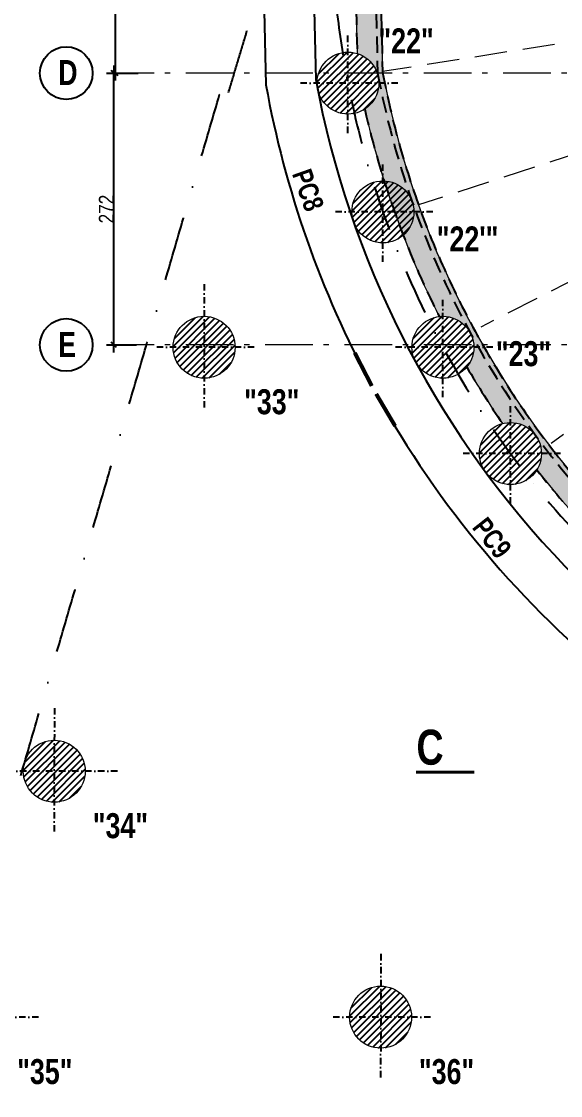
# Model space of a CAD drawing. Header units: centimetres. Extents: x 0 to 26456, y -12469 to -8269.
# Drawn here: x 19030 to 19570, y -11642 to -10567 of the extents above; entities that cross this region are included whole.
import ezdxf
from ezdxf.enums import TextEntityAlignment as Align

# ---------------------------------------------------------------- set-up
doc = ezdxf.new("R2010")
doc.units = ezdxf.units.CM
doc.header["$LTSCALE"] = 25.4
doc.header["$PDMODE"] = 1
doc.header["$PDSIZE"] = -2
for name, pattern in [('CACHEX2', [19.049999999999997, 12.7, -6.35]), ('Style de ligne -6', [1.0416400000000001, 0.625, -0.20828, 0.06943000000000005, -0.13893]), ('TIRETPTX2', [50.8, 25.4, -12.7, 0, -12.7])]:
    doc.linetypes.add(name, pattern=pattern)
for name, color, linetype in [('01_cote_gen', 4, 'Continuous'), ('01_linteaux', 2, 'Continuous'), ('01_murs_sup', 2, 'CACHEX2'), ('01_poch_murs', 253, 'Continuous'), ('01_texte', 230, 'Continuous'), ('AA_COTES', 2, 'Continuous')]:
    doc.layers.add(name, color=color, linetype=linetype)
for name, color, linetype, lineweight in [('01_murs_coup', 5, 'Continuous', 60), ('01_PIEUX', 5, 'Continuous', 60), ('B Général', 7, 'Continuous', 5)]:
    doc.layers.add(name, color=color, linetype=linetype, lineweight=lineweight)
doc.styles.add('impact', font='impact.ttf')
doc.styles.add('STYLE2', font='ARIALN.TTF')
doc.dimstyles.new('JB50', dxfattribs={"dimscale": 0.1, "dimtxt": 150, "dimasz": 15, "dimexe": 0.1, "dimexo": 0.1, "dimgap": 0.09, "dimtad": 1, "dimdec": 1, "dimdsep": 46, "dimtxsty": 'STYLE2', "dimblk1": 'BOND_G', "dimblk2": 'BOND_D', "dimsah": 1, "dimcen": 1.5, "dimdle": 0.01, "dimse1": 1, "dimse2": 1, "dimclrd": 4, "dimclre": 2, "dimclrt": 6, "dimazin": 2, "dimtfac": 2.333333333333333, "dimtdec": 1, "dimtix": 1, "dimtmove": 2, "dimatfit": 3, "dimldrblk": 'BOND_G', "dimfxl": 1, "dimtolj": 1, "dimtzin": 0, "dimarcsym": 0})
pattern_1 = [(135, (-12564.07616921228, 0), (-11.22532015133644, 8.881784197001252e-16), [7.9375, -7.9375])]

# ---------------------------------------------------------------- blocks, each defined once
blk = doc.blocks.new('BOND_G')
at = {"layer": 'AA_COTES', "color": 0}
for p, q in [((0, -5), (0, 14.99999999999999)), ((5, 0), (-5, 0)), ((1.767766952966312, 1.767766952966312), (-1.767766952966426, -1.767766952966426))]:
    blk.add_line(p, q, dxfattribs=at)
blk = doc.blocks.new('BOND_D')
at = {"layer": 'AA_COTES', "color": 0}
for p, q in [((5, 0), (-5, 0)), ((-1.767766952966312, -1.767766952966312), (1.767766952966426, 1.767766952966426)), ((0, 5), (0, -15))]:
    blk.add_line(p, q, dxfattribs=at)
blk = doc.blocks.new('*D130')
at = {"layer": '01_cote_gen', "color": 4, "lineweight": -2, "ltscale": 3, "transparency": 16777216}
blk.add_line((19122.88381525495, -10889.46712423049), (19122.88381525495, -10620.46712473562), dxfattribs=at)
at = {"layer": 'Defpoints', "color": 0, "ltscale": 3, "transparency": 16777216}
for p in [(19122.88381525495, -10618.96712473562), (19153.24631803063, -10618.96712473562), (19130.67295180744, -10890.96712423049)]:
    blk.add_point(p, dxfattribs=at)
at = {"layer": '01_cote_gen', "color": 4, "lineweight": -2, "ltscale": 3, "transparency": 16777216, "xscale": 1.5, "yscale": 1.5, "zscale": 1.5}
for name, p, rotation in [('BOND_D', (19122.88381525495, -10618.96712473562), 90), ('BOND_G', (19122.88381525495, -10890.96712423049), 270)]:
    blk.add_blockref(name, p, dxfattribs=dict(at, rotation=rotation))
at = {"layer": '01_cote_gen', "color": 6, "ltscale": 3, "transparency": 16777216, "insert": (19115.34411948415, -10754.96712448305), "char_height": 15, "attachment_point": 5, "rotation": 90, "style": 'STYLE2'}
blk.add_mtext('\\A1;272', dxfattribs=at)
blk = doc.blocks.new('*D131')
at = {"layer": '01_cote_gen', "color": 4, "lineweight": -2, "ltscale": 3, "transparency": 16777216}
blk.add_line((19124.5166153857, -10617.46712473562), (19124.5166153857, -10010.4671243972), dxfattribs=at)
at = {"layer": 'Defpoints', "color": 0, "ltscale": 3, "transparency": 16777216}
for p in [(19124.5166153857, -10008.9671243972), (19124.5166153857, -10008.9671243972), (19153.24631803063, -10618.96712473562)]:
    blk.add_point(p, dxfattribs=at)
at = {"layer": '01_cote_gen', "color": 4, "lineweight": -2, "ltscale": 3, "transparency": 16777216, "xscale": 1.5, "yscale": 1.5, "zscale": 1.5}
for name, p, rotation in [('BOND_D', (19124.5166153857, -10008.9671243972), 90), ('BOND_G', (19124.5166153857, -10618.96712473562), 270)]:
    blk.add_blockref(name, p, dxfattribs=dict(at, rotation=rotation))
at = {"layer": '01_cote_gen', "color": 6, "ltscale": 3, "transparency": 16777216, "insert": (19116.84902056988, -10313.96712456641), "char_height": 15, "attachment_point": 5, "rotation": 90, "style": 'STYLE2'}
blk.add_mtext('\\A1;610', dxfattribs=at)

msp = doc.modelspace()

# ---------------------------------------------------------------- hatches: boundary and pattern name
at = {"layer": '01_murs_sup', "ltscale": 3}
h = msp.add_hatch(dxfattribs=at)
h.set_pattern_fill('DASH', color=256, scale=2.5, angle=135)
h.set_pattern_definition([(135, (0, 0), (-11.22532015133644, 8.881784197001252e-16), [7.9375, -7.9375])])
h.paths.add_polyline_path([(19962.04075267671, -8996.491079581685, 0.002531451353049674), (19952.99236217087, -9004.807788942462), (19952.99236217087, -9019.878112635355, -0.002574667747263947), (19962.04075267671, -9011.419420330678)])
h.paths.add_polyline_path([(19962.04075267671, -8976.31305738118, -0.006516405898975369), (19986.24151767971, -8955.33694515442, -0.04627340198228324), (19985.71276000788, -8949.635770628222), (19968.25438592605, -8949.635770628222, 0.004067861401506169), (19952.99236217087, -8962.949710448283), (19952.99236217087, -9004.807788942462, -0.002531451353049659), (19962.04075267671, -8996.491079581685)])
h.paths.add_polyline_path([(19952.99236217087, -8962.949710448283, 0.002955468585828464), (19942.04075267671, -8972.777708138961), (19942.04075267671, -9015.10359946519, -0.003096146297348388), (19952.99236217087, -9004.807788942462)])
h.paths.add_polyline_path([(19997.24688906947, -8925.509439191208, 0.007575990962309219), (19968.25438592605, -8949.635770628222), (19985.71276000788, -8949.635770628222, -0.2267463357051544)])
h.paths.add_polyline_path([(20016.71276000788, -8930.438205213124), (20016.71276000788, -8918.635770628222, 0.4142135623730951), (19985.71276000788, -8949.635770628222), (19993.04469058376, -8949.635770628222, -0.006200760919027776)])
h.paths.add_polyline_path([(20022.24235788403, -8905.863991761751, 0.001401672488549907), (20016.71276000788, -8910.121562334987), (20016.71276000788, -8918.635770628222, -0.09982294667140483), (20028.72683847661, -8921.05847337065, -0.0008315451278062832), (20031.96796140318, -8918.568819040713)])
h.paths.add_polyline_path([(20108.06370936837, -8864.768000295142, -0.01533620150584975), (20108.00540742572, -8862.867652609077, -0.2594805352761252), (20122.66303549479, -8836.525160705858, 0.02452486336761976), (20022.24235788403, -8905.863991761751), (20031.96796140318, -8918.568819040713, -0.0189682979439725)])
h.paths.add_polyline_path([(20139.00540742572, -8845.256839476358), (20139.00540742572, -8831.867652609077, 0.4142135623730951), (20108.00540742572, -8862.867652609077), (20110.98929596204, -8862.867652609077, -0.006733180713042963)])
h.paths.add_polyline_path([(20221.27242336533, -8799.309026090661), (20219.59169393276, -8782.227434466036, 0.01847937243883564), (20139.00540742572, -8826.559863701523), (20139.00540742572, -8831.867652609077, -0.1311429218165924), (20154.45158321565, -8835.989861526718, -0.01551302581773235)])
h.paths.add_polyline_path([(20258.09446509475, -8763.68465358069, 0.008583888516723525), (20219.59169393276, -8782.227434466036), (20220.53763697403, -8791.84124405252), (20236.18662102504, -8791.84124405252, -0.0008921322589392388), (20240.12401177537, -8789.911760148272, -0.2759147244667435)])
h.paths.add_polyline_path([(20380.40680633365, -8731.910745401334, -0.2759147244667484), (20401.47410624306, -8708.099672642245, 0.02805231403999468), (20271.06390660168, -8757.800395212256), (20271.06390660168, -8760.84124405252, -0.1627178930550964), (20289.70642681701, -8767.07319124207, -0.01980015537954972)])
h.paths.add_polyline_path([(20526.77097568853, -8691.650217712082, -0.2759147244667564), (20550.6135748336, -8670.618603950435, 0.02893504782106948), (20410.87266649118, -8705.150387574842), (20410.87266649118, -8706.64061144355, -0.1946121440687925), (20432.42699286268, -8715.36032835129, -0.01980015537955201)])
h.paths.add_polyline_path([(20676.95233325804, -8669.747184978214, -0.2601810642606941), (20701.35699738403, -8651.929332204701, 0.02414752684017281), (20581.93276865482, -8665.18965881402), (20584.46398054825, -8680.988170337281, -0.01896323129683905)])
h.paths.add_polyline_path([(19458.75151192187, -10153.20039969471), (19473.3523187485, -10153.20039969471), (19473.3523187485, -10142.62740164783), (19458.75151192187, -10142.62740164783)], flags=9)
h.paths.add_polyline_path([(19607.82798606622, -9603.97844531037), (19622.42879289285, -9603.97844531037), (19622.42879289285, -9593.405447263493), (19607.82798606622, -9593.405447263493)], flags=9)
h.paths.add_polyline_path([(20865.53209107814, -10481.26474452475), (20920.9533052664, -10481.26474452475), (20920.9533052664, -10458.28896007728), (20865.53209107814, -10458.28896007728)], flags=9)
h.paths.add_polyline_path([(19060.64998762298, -10027.91604079485), (19091.18581220605, -10027.91604076731), (19091.1858121708, -9988.840994442417), (19060.64998758773, -9988.840994469967)], flags=9)
h.paths.add_polyline_path([(19060.91249534308, -9879.12851761522), (19090.87697959262, -9879.128517588186), (19090.87697955879, -9841.628517588186), (19060.91249530925, -9841.62851761522)], flags=9)
h.paths.add_polyline_path([(19060.72719577544, -9269.128517970756), (19089.67253240299, -9269.12851794464), (19089.67253236916, -9231.62851794464), (19060.72719574161, -9231.628517970756)], flags=9)
h.paths.add_polyline_path([(19826.87228505999, -9345.038980564766), (19862.27035079214, -9322.526700305973), (19834.09664679395, -9278.22667318383), (19798.6985810618, -9300.738953442622)], flags=9)
h.paths.add_polyline_path([(20637.24809346632, -8767.528901594093), (20672.64615919847, -8745.016621335299), (20644.47245520028, -8700.716594213156), (20609.07438946813, -8723.228874471948)], flags=9)
h.paths.add_polyline_path([(20454.03026777045, -8806.877622667598), (20494.55373904902, -8806.877622631002), (20494.55373900161, -8754.377622631002), (20454.03026772304, -8754.377622667598)], flags=9)
h.paths.add_polyline_path([(20861.45874717567, -8825.185471828197), (20914.4948999724, -8825.185471828197), (20914.4948999724, -8795.68683608468), (20861.45874717567, -8795.68683608468)], flags=9)
h.paths.add_polyline_path([(21073.27243698213, -8575.38904196861), (21182.86350110218, -8575.38904196861), (21182.86350110218, -8552.39790963573), (21073.27243698213, -8552.39790963573)], flags=9)
h.paths.add_polyline_path([(20797.06333448428, -8776.738779199608), (20966.1468951937, -8776.738779199608), (20966.1468951937, -8753.870429949951), (20797.06333448428, -8753.870429949951)], flags=9)
h.paths.add_polyline_path([(21102.39872305211, -8800.74508267199), (21211.98978717216, -8800.74508267199), (21211.98978717216, -8777.75395033911), (21102.39872305211, -8777.75395033911)], flags=9)
h.paths.add_polyline_path([(20797.04287063708, -8800.74508267199), (20906.63393475713, -8800.74508267199), (20906.63393475713, -8777.75395033911), (20797.04287063708, -8777.75395033911)], flags=9)
h.paths.add_polyline_path([(21166.8145995907, -8825.185471828197), (21219.85075238743, -8825.185471828197), (21219.85075238743, -8795.68683608468), (21166.8145995907, -8795.68683608468)], flags=9)
h.paths.add_polyline_path([(21102.41918689931, -8776.738779199608), (21271.50274760873, -8776.738779199608), (21271.50274760873, -8753.870429949951), (21102.41918689931, -8753.870429949951)], flags=9)
h.paths.add_polyline_path([(19586.0997036983, -10125.57938807972), (19647.38952729701, -10125.5793880736), (19647.3895272949, -10104.43339197985), (19586.09970369619, -10104.43339198597)], flags=9)
h.paths.add_polyline_path([(19566.42533737738, -10163.36716131655), (19662.59416411681, -10163.36716131655), (19662.59416411681, -10140.39137686907), (19566.42533737738, -10140.39137686907)], flags=9)
h.paths.add_polyline_path([(19791.99246649683, -10114.49305470143), (19839.57171928609, -10066.86613115486), (19822.79606835226, -10050.10727131154), (19775.21681556299, -10097.73419485811)], flags=9)
h.paths.add_polyline_path([(19775.50186969651, -10810.23123384235), (19820.81613166665, -10860.01804740375), (19838.35256155167, -10844.0569862113), (19793.03829958153, -10794.27017264989)], flags=9)
h.paths.add_polyline_path([(20584.34388294768, -10978.11408513349), (20635.48511924488, -10934.33414574923), (20620.06449312998, -10916.32064698507), (20568.92325683277, -10960.10058636933)], flags=9)
h.paths.add_polyline_path([(20287.25712955013, -9852.857136903982), (20287.25712955013, -9781.100656685701), (20264.26599721725, -9781.100656685701), (20264.26599721725, -9852.857136903982)], flags=9)
h.paths.add_polyline_path([(20263.11280257346, -9840.733567474574), (20263.11280257346, -9785.312353286306), (20240.13701812598, -9785.312353286306), (20240.13701812598, -9840.733567474574)], flags=9)
h.paths.add_polyline_path([(19573.11254545717, -10506.86340633254), (19644.86390971365, -10506.86340633254), (19644.86390971365, -10483.88762188506), (19573.11254545717, -10483.88762188506)], flags=9)
h.paths.add_polyline_path([(19585.23355690567, -10482.73186926037), (19640.65477109394, -10482.73186926037), (19640.65477109394, -10459.7560848129), (19585.23355690567, -10459.7560848129)], flags=9)
h.paths.add_polyline_path([(20302.06799122346, -9348.241344795462), (20381.08017345312, -9348.241344787577), (20381.08017345101, -9327.095348693829), (20302.06799122134, -9327.095348701714)], flags=9)
h.paths.add_polyline_path([(20290.92277939147, -9311.023830140128), (20387.0967220927, -9311.023830140128), (20387.0967220927, -9288.032697807248), (20290.92277939147, -9288.032697807248)], flags=9)
h.paths.add_polyline_path([(20302.06799122346, -9274.171262057609), (20377.32088525868, -9274.171262050098), (20377.32088525656, -9253.02526595635), (20302.06799122134, -9253.02526596386)], flags=9)
h.paths.add_polyline_path([(20338.94414295922, -9034.253394276218), (20392.69925117899, -9096.478572254844), (20410.08575489964, -9081.45871342233), (20356.33064667986, -9019.233535443702)], flags=9)
h.paths.add_polyline_path([(20525.82142540599, -8925.897849836447), (20554.7143207372, -9002.883465594012), (20576.22507793046, -8994.810424286698), (20547.33218259925, -8917.824808529132)], flags=9)
h.paths.add_polyline_path([(20776.87904420928, -9483.375216066717), (20790.47289884097, -9483.375216067157), (20790.47289884132, -9472.802218020282), (20776.87904420963, -9472.802218019842)], flags=9)
h.paths.add_polyline_path([(20780.87904420928, -9540.875216066717), (20795.47985103591, -9540.87521606719), (20795.47985103626, -9530.302218020315), (20780.87904420963, -9530.302218019842)], flags=9)
h.paths.add_polyline_path([(20807.37904420928, -9593.875216066717), (20822.31550176756, -9593.875216067201), (20822.31550176791, -9583.302218020326), (20807.37904420963, -9583.302218019842)], flags=9)
h.paths.add_polyline_path([(20874.37904420928, -9590.375216066717), (20889.31550176756, -9590.375216067201), (20889.31550176791, -9579.802218020326), (20874.37904420963, -9579.802218019842)], flags=9)
h.paths.add_polyline_path([(20923.37904420928, -9591.375216066717), (20937.97985103591, -9591.37521606719), (20937.97985103626, -9580.802218020315), (20923.37904420963, -9580.802218019842)], flags=9)
h.paths.add_polyline_path([(20973.37904420928, -9591.375216066717), (20988.31550176756, -9591.375216067201), (20988.31550176791, -9580.802218020326), (20973.37904420963, -9580.802218019842)], flags=9)
h.paths.add_polyline_path([(21083.85176809702, -9448.730142801756), (21095.76736907048, -9448.730142802142), (21095.76736907083, -9438.157144755263), (21083.85176809737, -9438.157144754878)], flags=9)
h.paths.add_polyline_path([(21083.35176809702, -9502.730142801756), (21098.2882256553, -9502.73014280224), (21098.28822565565, -9492.157144755362), (21083.35176809737, -9492.157144754878)], flags=9)
h.paths.add_polyline_path([(21076.35176809702, -9558.230142801756), (21091.2882256553, -9558.23014280224), (21091.28822565565, -9547.657144755362), (21076.35176809737, -9547.657144754878)], flags=9)
h.paths.add_polyline_path([(21029.87904420928, -9585.875216066717), (21045.15115249921, -9585.875216067212), (21045.15115249955, -9575.302218020337), (21029.87904420963, -9575.302218019842)], flags=9)
h.paths.add_polyline_path([(20956.77440208228, -9311.09743387419), (20956.77440208184, -9297.839229974143), (20946.20140403497, -9297.839229974496), (20946.20140403541, -9311.097433874544)], flags=9)
h.paths.add_polyline_path([(20995.52595522163, -9311.267843728085), (20995.52595611661, -9297.67398909639), (20984.95295806974, -9297.673988400293), (20984.95295717476, -9311.267843031987)], flags=9)
h.paths.add_polyline_path([(21056.42148496769, -9311.270427549698), (21056.42148586267, -9297.676572918004), (21045.84848781579, -9297.67657222191), (21045.84848692082, -9311.270426853604)], flags=9)
h.paths.add_polyline_path([(21078.71481880622, -9356.498405215925), (21078.7148196791, -9343.240201315875), (21068.14182163223, -9343.240200619777), (21068.14182075935, -9356.498404519827)], flags=9)
h.paths.add_polyline_path([(20917.14059672919, -9311.267843061629), (20917.14059672874, -9297.673988429935), (20906.56759868187, -9297.673988430284), (20906.56759868232, -9311.267843061982)], flags=9)
h.paths.add_polyline_path([(20866.82741345247, -9311.435668427453), (20866.827413452, -9297.50616306411), (20856.25441540513, -9297.506163064463), (20856.25441540559, -9311.435668427803)], flags=9)
h.paths.add_polyline_path([(20813.05759926358, -9328.937646691153), (20813.05759926313, -9315.343792059459), (20802.48460121625, -9315.343792059808), (20802.48460121671, -9328.937646691506)], flags=9)
h.paths.add_polyline_path([(20785.82151939157, -9379.510741170274), (20799.41537402326, -9379.510741169819), (20799.41537402291, -9368.937743122944), (20785.82151939121, -9368.937743123395)], flags=9)
h.paths.add_polyline_path([(20785.82151939157, -9424.546580470487), (20796.39451743844, -9424.546580470134), (20796.39451743809, -9413.973582423256), (20785.82151939121, -9413.973582423609)], flags=9)
h.paths.add_polyline_path([(21372.06799122846, -9772.816082090647), (21451.08017345813, -9772.816082082762), (21451.08017345601, -9751.670085989013), (21372.06799122635, -9751.670085996899)], flags=9)
h.paths.add_polyline_path([(21360.92533737738, -9735.585777530809), (21457.09416411681, -9735.585777530809), (21457.09416411681, -9712.609993083333), (21360.92533737738, -9712.609993083333)], flags=9)
h.paths.add_polyline_path([(21372.06799122846, -9698.745999352794), (21447.32088526368, -9698.745999345283), (21447.32088526157, -9677.600003251535), (21372.06799122635, -9677.600003259045)], flags=9)
h.paths.add_polyline_path([(19339.95770331637, -10138.25930636279), (19405.49198373639, -10138.25930630366), (19405.49198370123, -10099.30007220854), (19339.95770328122, -10099.30007226767)], flags=9)
h.paths.add_polyline_path([(19394.83973694119, -9995.248510771244), (19460.15011371698, -9995.24851071232), (19460.15011368184, -9956.312439063155), (19394.83973690605, -9956.312439122079)], flags=9)
h = msp.add_hatch(dxfattribs=at)
h.set_pattern_fill('DASH', color=256, scale=2.5, angle=135)
h.set_pattern_definition(pattern_1)
h.paths.add_polyline_path([(20244.68552191574, -11363.75742041961, 0.004762977334731491), (20262.04063013627, -11363.92274814442), (20262.04063013627, -11338.92274814442, -0.3601863127720151), (19391.63777176961, -10618.43668757898), (19388.28067261247, -10479.61906668692), (19363.27336314609, -10479.61906668692), (19366.16837084482, -10599.32898956661, -0.328755579086408), (19387.99846107352, -10628.94170228912, -0.2553953403699329), (19373.74259957336, -10655.0306621361, 0.0607162150579909), (19448.29328369779, -10862.47891787494, -0.4496334161170364), (19482.98588920264, -10893.25820741492, -0.1753608633251767), (19475.80779527954, -10913.09546505966, 0.0183685325610835), (19511.70516817183, -10969.56352713753, -0.491380289685318), (19550.55824961202, -10999.55234358456, -0.1403270855772348), (19545.86150515995, -11015.95779230078, 0.0395373220202395), (19643.41691674466, -11121.67210420361, -0.5620629895725258), (19688.66145009089, -11149.20559780228, -0.08428613952208842), (19686.92438844095, -11159.43694371182, 0.03011723266168123), (19775.97184559113, -11223.41488742347, -0.6241365282366931), (19826.00579349989, -11247.88341469845, -0.03818521046560838), (19825.64523438241, -11252.59771871986, 0.02375934588113334), (19903.48422763111, -11290.39412450456, -0.6784920947086606), (19957.13627534144, -11311.38319244407, 0.06483465551945174), (20187.14799871541, -11360.83909547982, -0.6784920947094676)])
h = msp.add_hatch(dxfattribs=at)
h.set_pattern_fill('DASH', color=256, scale=2.5, angle=135)
h.set_pattern_definition(pattern_1)
h.paths.add_polyline_path([(20244.68552191574, -11363.75742041961, 0.004762977334731491), (20262.04063013627, -11363.92274814442), (20262.04063013627, -11338.92274814442, -0.3601863127720151), (19391.63777176961, -10618.43668757898), (19388.28067261247, -10479.61906668692), (19363.27336314609, -10479.61906668692), (19366.16837084482, -10599.32898956661, -0.328755579086408), (19387.99846107352, -10628.94170228912, -0.2553953403699329), (19373.74259957336, -10655.0306621361, 0.0607162150579909), (19448.29328369779, -10862.47891787494, -0.4496334161170364), (19482.98588920264, -10893.25820741492, -0.1753608633251767), (19475.80779527954, -10913.09546505966, 0.0183685325610835), (19511.70516817183, -10969.56352713753, -0.491380289685318), (19550.55824961202, -10999.55234358456, -0.1403270855772348), (19545.86150515995, -11015.95779230078, 0.0395373220202395), (19643.41691674466, -11121.67210420361, -0.5620629895725258), (19688.66145009089, -11149.20559780228, -0.08428613952208842), (19686.92438844095, -11159.43694371182, 0.03011723266168123), (19775.97184559113, -11223.41488742347, -0.6241365282366931), (19826.00579349989, -11247.88341469845, -0.03818521046560838), (19825.64523438241, -11252.59771871986, 0.02375934588113334), (19903.48422763111, -11290.39412450456, -0.6784920947086606), (19957.13627534144, -11311.38319244407, 0.06483465551945174), (20187.14799871541, -11360.83909547982, -0.6784920947094676)])
at = {"layer": '01_poch_murs', "ltscale": 3}
h = msp.add_hatch(color=256, dxfattribs=at)
h.dxf.hatch_style = 1
h.paths.add_polyline_path([(19560.61000283295, -9860.967124380248), (19554.49110858246, -9860.967124380248, -0.3180508282352435), (19527.35128308025, -9884.337391515506), (19500.70471544, -9973.1431652464, -0.2237955367623), (19511.96906383972, -9997.049316252202, -0.0989730332683549), (19509.58664321008, -10008.9671243972), (19516.15244174048, -10008.9671243972)])
h.paths.add_polyline_path([(19516.15244174048, -10008.9671243972), (19509.58664321008, -10008.9671243972, -0.2738205389931518), (19484.28318845995, -10027.87165519657), (19457.55290315676, -10116.95643716345, -0.2206120316884544), (19468.52861396874, -10140.62134456903, -0.3797029099391365), (19441.21651014272, -10171.40119872414), (19414.60636267194, -10260.08559392055, -0.2332341861448612), (19426.74099984326, -10284.68433546036, -0.3935893677039963), (19397.93783797004, -10315.60639720024), (19371.45788603958, -10403.75862125061, -0.2331529290483469), (19383.58494117234, -10428.3515460876, -0.319497893530359), (19362.74184171845, -10457.6404069616), (19363.27336314609, -10479.61906668692), (19388.28067261246, -10479.61906668692), (19387.27429168768, -10438.00474457443), (19474.11835164673, -10148.89934698691, -0.2017052976723167), (19475.23355007877, -10145.18683186226)])
h.paths.add_polyline_path([(19388.28067261246, -10479.61906668692), (19363.27336314609, -10479.61906668692), (19366.16837084482, -10599.3289895666, -0.240193406139965), (19386.34991423395, -10618.96712473562), (19391.6505996089, -10618.96712473562)])
h.paths.add_polyline_path([(19391.73880605313, -10618.96712473562), (19386.34991423395, -10618.96712473562, -0.08208067854084693), (19387.99846107352, -10628.94170228912, -0.2553953403699564), (19373.74259957337, -10655.0306621361, 0.06071621505799004), (19448.29328369779, -10862.47891787494, -0.4275821226648376), (19482.90111098483, -10890.96712423049), (19491.90224998672, -10890.96712423049, -0.0823424598027251)])
h.paths.add_polyline_path([(19491.90224998672, -10890.96712423049), (19482.90111098483, -10890.96712423049, -0.01849544733234873), (19482.98588920264, -10893.25820741491, -0.1753608633251162), (19475.80779527953, -10913.09546505965, 0.01836853256108628), (19511.70516817183, -10969.56352713753, -0.4913802896853491), (19550.55824961202, -10999.55234358456, -0.1403270855772685), (19545.86150515995, -11015.95779230078, 0.03953732202023931), (19643.41691674466, -11121.67210420361, -0.5620629895725672), (19688.66145009089, -11149.20559780228, -0.08428613952210955), (19686.92438844095, -11159.43694371182, 0.03011723266168123), (19775.97184559112, -11223.41488742347, -0.6241365282367337), (19826.00579349989, -11247.88341469845, -0.03818521046564254), (19825.64523438241, -11252.59771871986, 0.02375934588113227), (19903.48422763111, -11290.39412450456, -0.5039318466159735), (19952.99236217087, -11296.07216507931), (19952.99236217087, -11283.2751842025, -0.1761228929484361)])
h.paths.add_polyline_path([(19952.99236217087, -11283.2751842025), (19952.99236217087, -11296.07216507931, -0.1300830585756377), (19957.13627534144, -11311.38319244406, 0.06483465551945258), (20187.14799871541, -11360.83909547982, -0.6784920947093999), (20244.68552191574, -11363.75742041961, 0.00476297733473737), (20262.04063013629, -11363.92274814442), (20262.04063013629, -11338.92274814442, -0.08931239155495223)])
h.paths.add_polyline_path([(20482.27363648596, -11336.90149388109, 0.02604617036680619), (20572.98982176962, -11309.21218532239), (20572.98982176962, -11282.56520138712, -0.08988955722728205), (20262.04063013629, -11338.92274814442), (20262.04063013629, -11363.92274814442, 0.04526015738333872), (20425.9585380372, -11349.05438996351, -0.6784920947092021)])
h.paths.add_polyline_path([(20762.94795922744, -11213.85168547217, -0.05889174878906539), (20762.0937715122, -11206.62465276902, -0.5957938614645502), (20810.04328018646, -11180.66864853683, 0.03959186487785327), (20917.90345899107, -11085.19242931423, -0.1147067523628241), (20914.72456824429, -11071.51815127404, -0.5230756100816644), (20956.55660405465, -11042.47220490966, 0.04294216703885226), (21047.05625077836, -10915.16886802852), (21047.05625077836, -10903.25821538907), (21053.94906356878, -10903.25821538907, 0.003863409831604287), (21060.81351686901, -10890.96712423049), (21032.17901028581, -10890.96712423049, -0.1755326228551475), (20572.98982176962, -11282.56520138712), (20572.98982176962, -11309.21218532239, 0.003037314479553304), (20583.36986675785, -11305.37129303859, -0.6786650772585141), (20636.61401759613, -11283.35382740798, 0.03963135764520337)])
h.paths.add_polyline_path([(21123.00648556105, -10750.67901725167), (21123.00648556105, -10618.96712473562), (21111.05107191138, -10618.96712473562), (21111.0509904214, -10629.25820754488), (21111.05038070297, -10706.25739528662, -0.05685479212069951), (21032.17901028581, -10890.96712423049), (21060.81351686901, -10890.96712423049, 0.042186890006166)])
h.paths.add_polyline_path([(21105.54016844149, -10653.33954076881), (21120.14097526813, -10653.33954076881), (21120.14097526813, -10642.76654272193), (21105.54016844149, -10642.76654272193)], flags=25)
h = msp.add_hatch(color=256, dxfattribs=at)
h.dxf.hatch_style = 1
h.paths.add_polyline_path([(19560.61000283295, -9860.967124380248), (19554.49110858246, -9860.967124380248, -0.3180508282352435), (19527.35128308025, -9884.337391515506), (19500.70471544, -9973.1431652464, -0.2237955367623), (19511.96906383972, -9997.049316252202, -0.0989730332683549), (19509.58664321008, -10008.9671243972), (19516.15244174048, -10008.9671243972)])
h.paths.add_polyline_path([(19516.15244174048, -10008.9671243972), (19509.58664321008, -10008.9671243972, -0.2738205389931518), (19484.28318845995, -10027.87165519657), (19457.55290315676, -10116.95643716345, -0.2206120316884544), (19468.52861396874, -10140.62134456903, -0.3797029099391365), (19441.21651014272, -10171.40119872414), (19414.60636267194, -10260.08559392055, -0.2332341861448612), (19426.74099984326, -10284.68433546036, -0.3935893677039963), (19397.93783797004, -10315.60639720024), (19371.45788603958, -10403.75862125061, -0.2331529290483469), (19383.58494117234, -10428.3515460876, -0.319497893530359), (19362.74184171845, -10457.6404069616), (19363.27336314609, -10479.61906668692), (19388.28067261246, -10479.61906668692), (19387.27429168768, -10438.00474457443), (19474.11835164673, -10148.89934698691, -0.2017052976723167), (19475.23355007877, -10145.18683186226)])
h.paths.add_polyline_path([(19388.28067261246, -10479.61906668692), (19363.27336314609, -10479.61906668692), (19366.16837084482, -10599.3289895666, -0.240193406139965), (19386.34991423395, -10618.96712473562), (19391.6505996089, -10618.96712473562)])
h.paths.add_polyline_path([(19391.73880605313, -10618.96712473562), (19386.34991423395, -10618.96712473562, -0.08208067854084693), (19387.99846107352, -10628.94170228912, -0.2553953403699564), (19373.74259957337, -10655.0306621361, 0.06071621505799004), (19448.29328369779, -10862.47891787494, -0.4275821226648376), (19482.90111098483, -10890.96712423049), (19491.90224998672, -10890.96712423049, -0.0823424598027251)])
h.paths.add_polyline_path([(19491.90224998672, -10890.96712423049), (19482.90111098483, -10890.96712423049, -0.01849544733234873), (19482.98588920264, -10893.25820741491, -0.1753608633251162), (19475.80779527953, -10913.09546505965, 0.01836853256108628), (19511.70516817183, -10969.56352713753, -0.4913802896853491), (19550.55824961202, -10999.55234358456, -0.1403270855772685), (19545.86150515995, -11015.95779230078, 0.03953732202023931), (19643.41691674466, -11121.67210420361, -0.5620629895725672), (19688.66145009089, -11149.20559780228, -0.08428613952210955), (19686.92438844095, -11159.43694371182, 0.03011723266168123), (19775.97184559112, -11223.41488742347, -0.6241365282367337), (19826.00579349989, -11247.88341469845, -0.03818521046564254), (19825.64523438241, -11252.59771871986, 0.02375934588113227), (19903.48422763111, -11290.39412450456, -0.5039318466159735), (19952.99236217087, -11296.07216507931), (19952.99236217087, -11283.2751842025, -0.1761228929484361)])
h.paths.add_polyline_path([(19952.99236217087, -11283.2751842025), (19952.99236217087, -11296.07216507931, -0.1300830585756377), (19957.13627534144, -11311.38319244406, 0.06483465551945258), (20187.14799871541, -11360.83909547982, -0.6784920947093999), (20244.68552191574, -11363.75742041961, 0.00476297733473737), (20262.04063013629, -11363.92274814442), (20262.04063013629, -11338.92274814442, -0.08931239155495223)])
h.paths.add_polyline_path([(20482.27363648596, -11336.90149388109, 0.02604617036680619), (20572.98982176962, -11309.21218532239), (20572.98982176962, -11282.56520138712, -0.08988955722728205), (20262.04063013629, -11338.92274814442), (20262.04063013629, -11363.92274814442, 0.04526015738333872), (20425.9585380372, -11349.05438996351, -0.6784920947092021)])
h.paths.add_polyline_path([(20762.94795922744, -11213.85168547217, -0.05889174878906539), (20762.0937715122, -11206.62465276902, -0.5957938614645502), (20810.04328018646, -11180.66864853683, 0.03959186487785327), (20917.90345899107, -11085.19242931423, -0.1147067523628241), (20914.72456824429, -11071.51815127404, -0.5230756100816644), (20956.55660405465, -11042.47220490966, 0.04294216703885226), (21047.05625077836, -10915.16886802852), (21047.05625077836, -10903.25821538907), (21053.94906356878, -10903.25821538907, 0.003863409831604287), (21060.81351686901, -10890.96712423049), (21032.17901028581, -10890.96712423049, -0.1755326228551475), (20572.98982176962, -11282.56520138712), (20572.98982176962, -11309.21218532239, 0.003037314479553304), (20583.36986675785, -11305.37129303859, -0.6786650772585141), (20636.61401759613, -11283.35382740798, 0.03963135764520337)])
h.paths.add_polyline_path([(21123.00648556105, -10750.67901725167), (21123.00648556105, -10618.96712473562), (21111.05107191138, -10618.96712473562), (21111.0509904214, -10629.25820754488), (21111.05038070297, -10706.25739528662, -0.05685479212069951), (21032.17901028581, -10890.96712423049), (21060.81351686901, -10890.96712423049, 0.042186890006166)])
h.paths.add_polyline_path([(21105.54016844149, -10653.33954076881), (21120.14097526813, -10653.33954076881), (21120.14097526813, -10642.76654272193), (21105.54016844149, -10642.76654272193)], flags=25)
at = {"layer": '01_poch_murs'}
h = msp.add_hatch(dxfattribs=at)
h.set_pattern_fill('ANSI31', color=256, scale=1.5)
h.set_pattern_definition([(45, (1148.306128833068, -1925.674027197701), (-3.367596045400932, 3.367596045400933), [])])
h.paths.add_polyline_path([(19356.99846107352, -10597.94170228912, 0.4142135623730951), (19325.99846107352, -10628.94170228912), (19356.99846107352, -10628.94170228912)])
h.paths.add_polyline_path([(19356.99846107352, -10628.94170228912), (19325.99846107352, -10628.94170228912, 0.4142135623730951), (19356.99846107352, -10659.94170228912)])
h.paths.add_polyline_path([(19356.99846107352, -10597.94170228912), (19356.99846107352, -10628.94170228912), (19387.99846107352, -10628.94170228912, 0.4142135623730951)])
h.paths.add_polyline_path([(19387.99846107352, -10628.94170228912), (19356.99846107352, -10628.94170228912), (19356.99846107352, -10659.94170228912, 0.4142135623730951)])
h = msp.add_hatch(dxfattribs=at)
h.set_pattern_fill('ANSI31', color=256, scale=1.5)
h.set_pattern_definition([(45, (1183.201130585279, -2054.49586300975), (-3.367596045400932, 3.367596045400933), [])])
h.paths.add_polyline_path([(19391.89346282573, -10726.76353810116, 0.4142135623730951), (19360.89346282573, -10757.76353810116), (19391.89346282573, -10757.76353810116)])
h.paths.add_polyline_path([(19391.89346282573, -10757.76353810116), (19360.89346282573, -10757.76353810116, 0.4142135623730951), (19391.89346282573, -10788.76353810116)])
h.paths.add_polyline_path([(19391.89346282573, -10726.76353810116), (19391.89346282573, -10757.76353810116), (19422.89346282573, -10757.76353810116, 0.4142135623730951)])
h.paths.add_polyline_path([(19422.89346282573, -10757.76353810116), (19391.89346282573, -10757.76353810116), (19391.89346282573, -10788.76353810116, 0.4142135623730951)])
h = msp.add_hatch(dxfattribs=at)
h.set_pattern_fill('ANSI31', color=256, scale=1.5)
h.set_pattern_definition([(45, (1004.475354071279, -2189.9905323235), (-3.367596045400932, 3.367596045400933), [])])
h.paths.add_polyline_path([(19213.16768631173, -10862.25820741491, 0.4142135623730951), (19182.16768631173, -10893.25820741491), (19213.16768631173, -10893.25820741491)])
h.paths.add_polyline_path([(19213.16768631173, -10893.25820741491), (19182.16768631173, -10893.25820741491, 0.4142135623730951), (19213.16768631173, -10924.25820741491)])
h.paths.add_polyline_path([(19213.16768631173, -10862.25820741491), (19213.16768631173, -10893.25820741491), (19244.16768631173, -10893.25820741491, 0.4142135623730951)])
h.paths.add_polyline_path([(19244.16768631173, -10893.25820741491), (19213.16768631173, -10893.25820741491), (19213.16768631173, -10924.25820741491, 0.4142135623730951)])
h = msp.add_hatch(dxfattribs=at)
h.set_pattern_fill('ANSI31', color=256, scale=1.5)
h.set_pattern_definition([(45, (1243.293556962195, -2189.9905323235), (-3.367596045400932, 3.367596045400933), [])])
h.paths.add_polyline_path([(19451.98588920264, -10862.25820741491, 0.4142135623730951), (19420.98588920264, -10893.25820741491), (19451.98588920264, -10893.25820741491)])
h.paths.add_polyline_path([(19451.98588920264, -10893.25820741491), (19420.98588920264, -10893.25820741491, 0.4142135623730951), (19451.98588920264, -10924.25820741491)])
h.paths.add_polyline_path([(19451.98588920264, -10862.25820741491), (19451.98588920264, -10893.25820741491), (19482.98588920264, -10893.25820741491, 0.4142135623730951)])
h.paths.add_polyline_path([(19482.98588920264, -10893.25820741491), (19451.98588920264, -10893.25820741491), (19451.98588920264, -10924.25820741491, 0.4142135623730951)])
h = msp.add_hatch(dxfattribs=at)
h.set_pattern_fill('ANSI31', color=256, scale=1.5)
h.set_pattern_definition([(45, (1310.865917371575, -2296.284668493145), (-3.367596045400932, 3.367596045400933), [])])
h.paths.add_polyline_path([(19519.55824961202, -10968.55234358456, 0.4142135623730951), (19488.55824961202, -10999.55234358456), (19519.55824961202, -10999.55234358456)])
h.paths.add_polyline_path([(19519.55824961202, -10999.55234358456), (19488.55824961202, -10999.55234358456, 0.4142135623730951), (19519.55824961202, -11030.55234358456)])
h.paths.add_polyline_path([(19519.55824961202, -10968.55234358456), (19519.55824961202, -10999.55234358456), (19550.55824961202, -10999.55234358456, 0.4142135623730951)])
h.paths.add_polyline_path([(19550.55824961202, -10999.55234358456), (19519.55824961202, -10999.55234358456), (19519.55824961202, -11030.55234358456, 0.4142135623730951)])
h = msp.add_hatch(dxfattribs=at)
h.set_pattern_fill('ANSI31', color=256, scale=1.5)
h.set_pattern_definition([(45, (854.5606568641433, -2614.153837026941), (-3.367596045400932, 3.367596045400933), [])])
h.paths.add_polyline_path([(19063.25298910459, -11286.42151211836, 0.4142135623730951), (19032.25298910459, -11317.42151211836), (19063.25298910459, -11317.42151211836)])
h.paths.add_polyline_path([(19063.25298910459, -11317.42151211836), (19032.25298910459, -11317.42151211836, 0.4142135623730951), (19063.25298910459, -11348.42151211836)])
h.paths.add_polyline_path([(19063.25298910459, -11286.42151211836), (19063.25298910459, -11317.42151211836), (19094.25298910459, -11317.42151211836, 0.4142135623730951)])
h.paths.add_polyline_path([(19094.25298910459, -11317.42151211836), (19063.25298910459, -11317.42151211836), (19063.25298910459, -11348.42151211836, 0.4142135623730951)])
h = msp.add_hatch(dxfattribs=at)
h.set_pattern_fill('ANSI31', color=256, scale=1.5)
h.set_pattern_definition([(45, (1180.970458243888, -2860.17694446128), (-3.367596045400932, 3.367596045400933), [])])
h.paths.add_polyline_path([(19389.66279048433, -11532.44461955269, 0.4142135623730951), (19358.66279048433, -11563.44461955269), (19389.66279048433, -11563.44461955269)])
h.paths.add_polyline_path([(19389.66279048433, -11563.44461955269), (19358.66279048433, -11563.44461955269, 0.4142135623730951), (19389.66279048433, -11594.44461955269)])
h.paths.add_polyline_path([(19389.66279048433, -11532.44461955269), (19389.66279048433, -11563.44461955269), (19420.66279048433, -11563.44461955269, 0.4142135623730951)])
h.paths.add_polyline_path([(19420.66279048433, -11563.44461955269), (19389.66279048433, -11563.44461955269), (19389.66279048433, -11594.44461955269, 0.4142135623730951)])

# ---------------------------------------------------------------- linework, layer by layer
at = {"layer": '01_linteaux', "linetype": 'Continuous', "ltscale": 0.05}
msp.add_line((19320.03961819223, -10429.11091534687), (19324.78782605089, -10625.45153192879), dxfattribs=at)
at = {"layer": '01_linteaux', "linetype": 'CACHEX2', "ltscale": 0.05}
msp.add_line((19382.25649369114, -10437.32923906094), (19386.64913771562, -10618.96712473562), dxfattribs=at)
at = {"layer": '01_linteaux', "linetype": 'TIRETPTX2', "ltscale": 0.01}
for p, q in [((19356.99846107352, -10678.94170228912), (19356.99846107352, -10578.94170228912)), ((19406.99846107352, -10628.94170228912), (19306.99846107352, -10628.94170228912)), ((19391.89346282573, -10807.76353810116), (19391.89346282573, -10707.76353810116)), ((19441.89346282573, -10757.76353810116), (19341.89346282573, -10757.76353810116)), ((19213.16768631173, -10830.10007887125), (19213.16768631173, -10956.41633595857)), ((19451.98588920264, -10943.25820741491), (19451.98588920264, -10843.25820741491)), ((19263.16768631173, -10893.25820741491), (19163.16768631173, -10893.25820741491)), ((19501.98588920264, -10893.25820741491), (19401.98588920264, -10893.25820741491)), ((19519.55824961202, -11049.55234358456), (19519.55824961202, -10949.55234358456)), ((19569.55824961202, -10999.55234358456), (19469.55824961202, -10999.55234358456)), ((19063.35298910459, -11254.26338357469), (19063.15298910459, -11380.57964066202)), ((19126.41111764825, -11317.42151211836), (19000.09486056093, -11317.42151211836)), ((19389.86279048433, -11500.28649100903), (19389.66279048433, -11626.60274809635)), ((19047.54483423926, -11563.44461955269), (18947.54483423926, -11563.44461955269)), ((19439.66279048433, -11563.44461955269), (19339.66279048433, -11563.44461955269))]:
    msp.add_line(p, q, dxfattribs=at)
at = {"layer": '01_linteaux', "linetype": 'TIRETPTX2', "ltscale": 0.07}
for start in [186.4389118411699, 186.4389118411698]:
    msp.add_arc((20262.04063013626, -10452.92274814442), 922.0000000000022, start, 321.9287470646603, dxfattribs=at)
at = {"layer": '01_linteaux', "linetype": 'Continuous', "ltscale": 0.05}
msp.add_arc((20262.04063013626, -10452.92274814442), 952.9999999999993, 190.4301999001862, 319.7869959085247, dxfattribs=at)
msp.add_arc((20262.04063013626, -10452.92274814442), 952.9999999999993, 190.4301999001862, 319.7869959085247, dxfattribs=at)
at = {"layer": '01_linteaux', "linetype": 'CACHEX2', "ltscale": 0.05}
msp.add_arc((20262.04063013626, -10452.92274814442), 890.9999999999993, 190.7402776950704, 324.9042889716736, dxfattribs=at)
msp.add_arc((20262.04063013626, -10452.92274814442), 890.9999999999993, 190.7402776950704, 324.9042889716736, dxfattribs=at)
at = {"layer": '01_linteaux', "color": 5, "linetype": 'TIRETPTX2', "ltscale": 0.1}
for points in [[(19237.50468919522, -10638.37480691184), (19293.89296424253, -10450.31532777874), (19350.28123928984, -10262.25584864564)], [(18921.24420376465, -11693.5), (19075.54290820788, -11164.788543063), (19229.84161265111, -10636.077086126)]]:
    msp.add_open_spline(points, degree=2, dxfattribs=at)
at = {"layer": '01_murs_coup', "linetype": 'Continuous', "lineweight": 5}
for p, q in [((19387.27429168768, -10438.00474457443), (19391.63777176961, -10618.43668757898)), ((19362.74184171845, -10457.6404069616), (19366.16837084482, -10599.3289895666))]:
    msp.add_line(p, q, dxfattribs=at)
for radius, start, end in [(885.9999999999993, 190.7666960634869, 343.3855078084175), (885.9999999999993, 190.7666960634869, 343.3855078084175), (911.0000000000007, 192.8178810457565, 206.7159510648644), (911.0000000000007, 210.3399304671752, 214.5492146678011), (911.0000000000007, 218.1731940701119, 227.2297636996599)]:
    msp.add_arc((20262.04063013627, -10452.92274814442), radius, start, end, dxfattribs=at)
at = {"layer": '01_murs_sup', "ltscale": 0.05}
for p, q in [((19387.27429168769, -10438.00474457443), (19391.63777176961, -10618.43668757898)), ((19362.74184171845, -10457.6404069616), (19366.16837084482, -10599.3289895666))]:
    msp.add_line(p, q, dxfattribs=at)
for radius, start, end in [(885.9999999999993, 190.7666960634869, 343.3859497625405), (885.9999999999993, 190.7666960634869, 343.3859497625405), (911.0000000000007, 192.8178810457565, 206.7159510648737), (911.0000000000007, 210.3399304671821, 214.5492146678008), (911.0000000000007, 218.1731940700949, 227.2297636996374)]:
    msp.add_arc((20262.04063013627, -10452.92274814442), radius, start, end, dxfattribs=at)
at = {"layer": '01_PIEUX', "linetype": 'Continuous', "lineweight": 5}
for centre in [(19356.99846107352, -10628.94170228912), (19391.89346282573, -10757.76353810116), (19213.16768631173, -10893.25820741491), (19451.98588920264, -10893.25820741491), (19519.55824961202, -10999.55234358456), (19063.25298910459, -11317.42151211836), (19389.66279048433, -11563.44461955269)]:
    msp.add_circle(centre, 31, dxfattribs=at)
at = {"layer": '01_poch_murs', "linetype": 'CACHEX2', "lineweight": 5, "ltscale": 0.1}
for p, q in [((19945.98036114583, -10529.67809549979), (19391.6146598005, -10617.48099684259)), ((19957.70254492184, -10578.50450488691), (19427.59646451301, -10750.74641150465)), ((19976.91854239602, -10624.89602660358), (19489.95686443053, -10873.0153944556)), ((20003.15519193632, -10667.71034742051), (19560.20636242996, -10989.53150978718))]:
    msp.add_line(p, q, dxfattribs=at)
at = {"layer": '01_texte'}
msp.add_line((19270.05423285196, -10430.31973807353), (19274.89682356008, -10630.5631296411), dxfattribs=at)
for points, const_width in [([(19380.82055946769, -10931.94277596255), (19363.76917669803, -10898.7811984542)], 4), ([(19404.16150523954, -10972.01859098866), (19385.19913714769, -10939.91145045032)], 4), ([(19483.53788548455, -11318.5295467131), (19425.03747783117, -11318.5295467131)], 3)]:
    msp.add_lwpolyline(points, dxfattribs=dict(at, const_width=const_width))
for centre in [(19075.26634685734, -10618.96712473562), (19075.26634685734, -10890.96712423049)]:
    msp.add_circle(centre, 26.33682356677673, dxfattribs=at)
for start, end in [(190.2014154640352, 208.5279407660206), (209.0473404266482, 230.9682749179281)]:
    msp.add_arc((20262.04063013626, -10452.92274814442), 1002.999999999999, start, end, dxfattribs=at)
at = {"layer": 'B Général', "color": 1, "linetype": 'Style de ligne -6', "lineweight": 13, "ltscale": 3}
for p, q in [((21385.5767809884, -10618.96712473562), (19101.60317042412, -10618.96712473562)), ((21385.5767809884, -10890.96712423049), (19101.60317042412, -10890.96712423049))]:
    msp.add_line(p, q, dxfattribs=at)

# ---------------------------------------------------------------- texts
at = {"layer": '01_texte', "style": 'impact'}
for s, height, rotation, p in [('"22"', 25, 5.169332623788947e-08, (19415.1048152171, -10606.68464516043)), ('PC8', 19.99999999999999, 289.5361783284666, (19302.11617908721, -10741.30817287317)), ('"22\'"', 25, 5.169332623788947e-08, (19476.62239739595, -10804.87410229829)), ('"23"', 25, 5.169332623788947e-08, (19532.58024122469, -10919.65221981188)), ('"33"', 25, 5.169332623788947e-08, (19280.76055362069, -10967.71934423983)), ('PC9', 19.99999999999999, 308.3509045826839, (19488.66650147605, -11093.88269807122)), ('C', 35, 5.174543644579057e-08, (19439.05717723771, -11321.38209074915)), ('"34"', 25, 5.169332623788947e-08, (19129.39115609645, -11391.88264894327)), ('"35"', 25, 5.169332623788947e-08, (19053.78300123111, -11637.90575637761)), ('"36"', 25, 5.169332623788947e-08, (19455.60095747619, -11637.90575637761))]:
    msp.add_text(s, height=height, rotation=rotation, dxfattribs=at).set_placement(p, align=Align.BOTTOM_CENTER)
for s, p in [('D', (19067.16249533744, -10630.87851796495)), ('E', (19067.16249533744, -10902.87851745982))]:
    msp.add_text(s, height=25, rotation=5.169332623788947e-08, dxfattribs=at).set_placement(p)

# ---------------------------------------------------------------- dimensions: what is measured, and where the dimension line sits
at = {"layer": '01_cote_gen', "ltscale": 3}
for base, p1, p2, picture, middle in [((19124.5166153857, -10008.9671243972), (19153.24631803063, -10618.96712473562), (19124.5166153857, -10008.9671243972), '*D131', (19116.84902056988, -10313.96712456641)), ((19122.88381525495, -10618.96712473562), (19130.67295180744, -10890.96712423049), (19153.24631803063, -10618.96712473562), '*D130', (19115.34411948415, -10754.96712448305))]:
    dim = msp.add_linear_dim(base=base, p1=p1, p2=p2, angle=90, dimstyle='JB50', dxfattribs=at)
    dim.commit()
    dim.dimension.update_dxf_attribs({"geometry": picture, "text_midpoint": middle})

doc.saveas('drawing.dxf')
